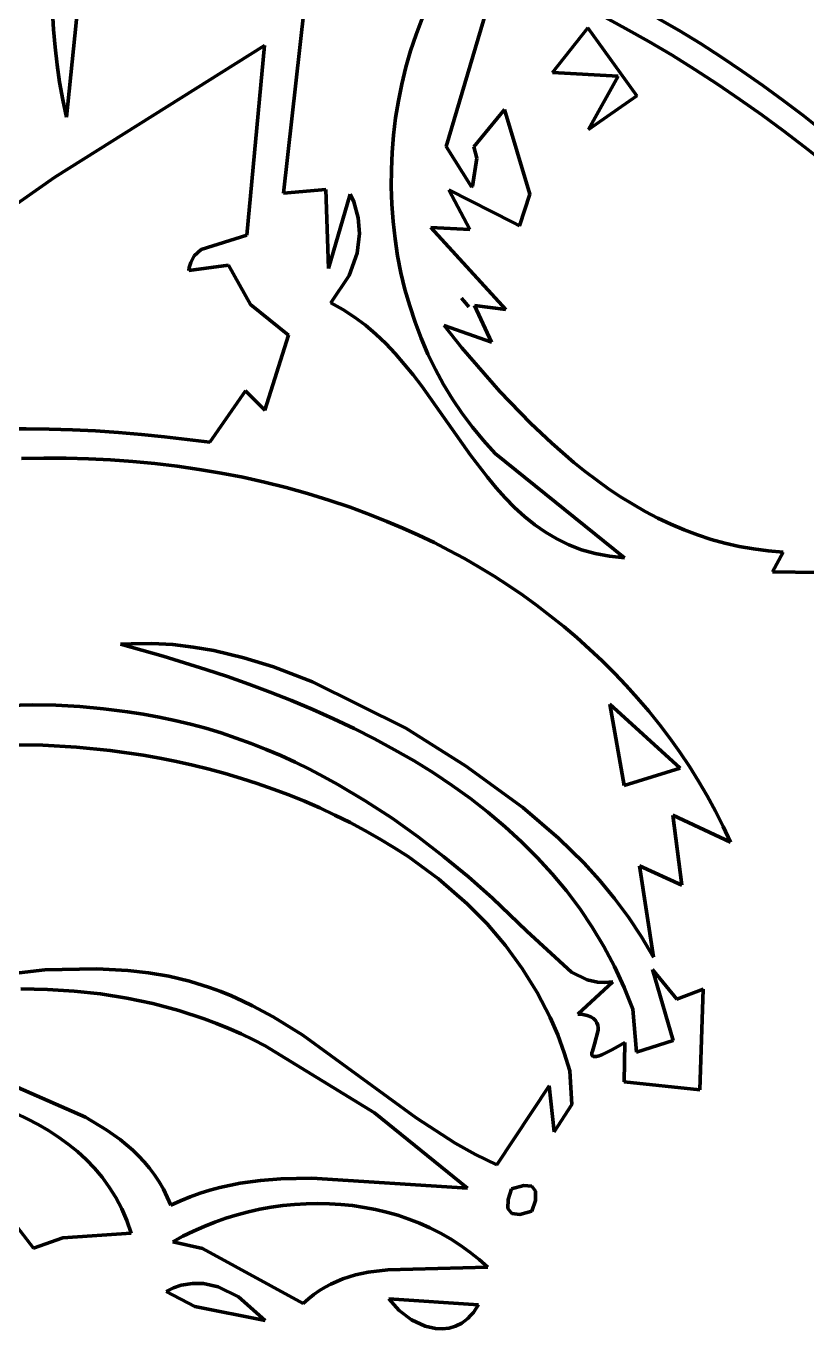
# Model space of a CAD drawing. Header units: millimetres. Extents: x 0 to 9.3, y 0 to 12.
# Drawn here: x 1.416 to 2.073, y 3.242 to 4.338 of the extents above; entities that cross this region are included whole.
import ezdxf

# ---------------------------------------------------------------- set-up
doc = ezdxf.new("R2010")
doc.units = ezdxf.units.MM
doc.layers.add('color#010101ff', color=7, linetype='CONTINUOUS', lineweight=100)
doc.layers.add('color#ffffffff', color=7, linetype='CONTINUOUS', lineweight=100)

msp = doc.modelspace()

# ---------------------------------------------------------------- linework, layer by layer
at = {"layer": 'color#010101ff'}
for p, q in [((1.4503, 4.2613), (1.4641, 4.3956)), ((1.8079, 4.3658), (1.7697, 4.2368)), ((1.4386, 4.3501), (1.4395, 4.3352)), ((1.6502, 4.3524), (1.633, 4.1975)), ((1.7445, 4.3309), (1.7496, 4.3444)), ((1.9207, 4.3361), (1.9007, 4.3468)), ((1.9477, 4.3448), (1.9659, 4.3343)), ((1.4395, 4.3352), (1.4408, 4.3203)), ((1.7399, 4.3172), (1.7445, 4.3309)), ((1.8594, 4.299), (1.8891, 4.3365)), ((1.8891, 4.3365), (1.9301, 4.2793)), ((1.9404, 4.325), (1.9207, 4.3361)), ((1.9659, 4.3343), (1.9838, 4.3233)), ((1.6169, 4.3217), (1.4406, 4.2109)), ((1.4408, 4.3203), (1.4425, 4.3055)), ((1.6022, 4.1622), (1.6169, 4.3217)), ((1.9599, 4.3134), (1.9404, 4.325)), ((1.9838, 4.3233), (2.0015, 4.3119)), ((1.736, 4.3033), (1.7399, 4.3172)), ((1.9791, 4.3014), (1.9599, 4.3134)), ((2.0015, 4.3119), (2.0189, 4.3002)), ((1.4425, 4.3055), (1.4446, 4.2907)), ((1.7325, 4.2892), (1.736, 4.3033)), ((1.9145, 4.2958), (1.8594, 4.299)), ((1.9981, 4.2891), (1.9791, 4.3014)), ((2.0189, 4.3002), (2.0361, 4.2881)), ((1.4446, 4.2907), (1.4473, 4.276)), ((1.7296, 4.275), (1.7325, 4.2892)), ((1.8897, 4.2511), (1.9145, 4.2958)), ((2.0168, 4.2763), (1.9981, 4.2891)), ((2.0361, 4.2881), (2.053, 4.2757)), ((1.4473, 4.276), (1.4503, 4.2613)), ((1.9301, 4.2793), (1.8897, 4.2511)), ((2.0353, 4.2633), (2.0168, 4.2763)), ((1.7273, 4.2607), (1.7296, 4.275)), ((1.793, 4.2363), (1.8188, 4.2677)), ((1.8188, 4.2677), (1.8402, 4.1967)), ((2.053, 4.2757), (2.0698, 4.2629)), ((1.7255, 4.2462), (1.7273, 4.2607)), ((2.0535, 4.2498), (2.0353, 4.2633)), ((2.0698, 4.2629), (2.0863, 4.2499)), ((1.7243, 4.2317), (1.7255, 4.2462)), ((2.0716, 4.2361), (2.0535, 4.2498)), ((1.7697, 4.2368), (1.791, 4.2027)), ((1.7956, 4.2268), (1.793, 4.2363)), ((2.0894, 4.2221), (2.0716, 4.2361)), ((1.7237, 4.2172), (1.7243, 4.2317)), ((1.792, 4.2034), (1.7956, 4.2268)), ((1.4406, 4.2109), (1.3982, 4.181)), ((1.7236, 4.2026), (1.7237, 4.2172)), ((1.633, 4.1975), (1.6686, 4.2005)), ((1.6686, 4.2005), (1.6708, 4.134)), ((1.7241, 4.1881), (1.7236, 4.2026)), ((1.8263, 4.1726), (1.7721, 4.2001)), ((1.7721, 4.2001), (1.7897, 4.1667)), ((1.791, 4.2027), (1.792, 4.2034)), ((1.6708, 4.134), (1.6891, 4.1966)), ((1.6891, 4.1966), (1.692, 4.19)), ((1.692, 4.19), (1.6957, 4.1767)), ((1.7252, 4.1736), (1.7241, 4.1881)), ((1.8402, 4.1967), (1.8314, 4.17)), ((1.6957, 4.1767), (1.6968, 4.1634)), ((1.7268, 4.1591), (1.7252, 4.1736)), ((1.7897, 4.1667), (1.757, 4.1685)), ((1.757, 4.1685), (1.82, 4.0996)), ((1.8314, 4.17), (1.8263, 4.1726)), ((1.5637, 4.15), (1.6022, 4.1622)), ((1.6968, 4.1634), (1.6948, 4.1469)), ((1.729, 4.1448), (1.7268, 4.1591)), ((1.5549, 4.1392), (1.5579, 4.1447)), ((1.5579, 4.1447), (1.5637, 4.15)), ((1.6948, 4.1469), (1.6881, 4.128)), ((1.7318, 4.1305), (1.729, 4.1448)), ((1.5866, 4.1368), (1.5532, 4.1323)), ((1.5532, 4.1323), (1.5536, 4.1348)), ((1.5536, 4.1348), (1.5549, 4.1392)), ((1.6053, 4.1036), (1.5866, 4.1368)), ((1.6881, 4.128), (1.6728, 4.105)), ((1.7351, 4.1164), (1.7318, 4.1305)), ((1.7391, 4.1025), (1.7351, 4.1164)), ((1.6372, 4.0779), (1.6053, 4.1036)), ((1.6728, 4.105), (1.683, 4.0994)), ((1.7436, 4.0888), (1.7391, 4.1025)), ((1.7828, 4.109), (1.7864, 4.1048)), ((1.789, 4.1018), (1.7828, 4.109)), ((1.7864, 4.1048), (1.789, 4.1018)), ((1.82, 4.0996), (1.7936, 4.103)), ((1.7936, 4.103), (1.808, 4.0719)), ((1.683, 4.0994), (1.6927, 4.0931)), ((1.6927, 4.0931), (1.7019, 4.0862)), ((1.7019, 4.0862), (1.7106, 4.0788)), ((1.7106, 4.0788), (1.719, 4.0708)), ((1.7487, 4.0753), (1.7436, 4.0888)), ((1.808, 4.0719), (1.768, 4.086)), ((1.768, 4.086), (1.7831, 4.0673)), ((1.6172, 4.0149), (1.6372, 4.0779)), ((1.719, 4.0708), (1.7269, 4.0624)), ((1.7544, 4.062), (1.7487, 4.0753)), ((1.7269, 4.0624), (1.7346, 4.0536)), ((1.7607, 4.0491), (1.7544, 4.062)), ((1.7831, 4.0673), (1.8151, 4.0305)), ((1.7346, 4.0536), (1.742, 4.0444)), ((1.7676, 4.0364), (1.7607, 4.0491)), ((1.742, 4.0444), (1.7492, 4.0351)), ((1.7492, 4.0351), (1.7904, 3.9769)), ((1.7751, 4.024), (1.7676, 4.0364)), ((1.5711, 3.9878), (1.6009, 4.0312)), ((1.6009, 4.0312), (1.6172, 4.0149)), ((1.7832, 4.012), (1.7751, 4.024)), ((1.8151, 4.0305), (1.8407, 4.0038)), ((1.7919, 4.0004), (1.7832, 4.012)), ((1.8407, 4.0038), (1.8586, 3.9869)), ((1.3969, 3.9991), (1.4164, 3.9992)), ((1.4164, 3.9992), (1.4359, 3.9989)), ((1.4359, 3.9989), (1.4554, 3.9983)), ((1.4554, 3.9983), (1.4748, 3.9973)), ((1.4748, 3.9973), (1.4942, 3.996)), ((1.4942, 3.996), (1.5136, 3.9944)), ((1.5136, 3.9944), (1.5328, 3.9925)), ((1.5328, 3.9925), (1.5711, 3.9878)), ((1.8011, 3.9892), (1.7919, 4.0004)), ((1.811, 3.9784), (1.8011, 3.9892)), ((1.8586, 3.9869), (1.8772, 3.9708)), ((1.4313, 3.9743), (1.4125, 3.974)), ((1.4501, 3.9743), (1.4313, 3.9743)), ((1.4688, 3.9738), (1.4501, 3.9743)), ((1.4875, 3.9729), (1.4688, 3.9738)), ((1.5062, 3.9716), (1.4875, 3.9729)), ((1.5248, 3.9699), (1.5062, 3.9716)), ((1.5434, 3.9677), (1.5248, 3.9699)), ((1.7904, 3.9769), (1.8045, 3.9583)), ((1.9199, 3.8906), (1.811, 3.9784)), ((1.8772, 3.9708), (1.8868, 3.9631)), ((1.5619, 3.965), (1.5434, 3.9677)), ((1.5804, 3.9619), (1.5619, 3.965)), ((1.5987, 3.9583), (1.5804, 3.9619)), ((1.617, 3.9543), (1.5987, 3.9583)), ((1.8045, 3.9583), (1.8118, 3.9495)), ((1.8868, 3.9631), (1.8965, 3.9558)), ((1.6352, 3.9497), (1.617, 3.9543)), ((1.6532, 3.9447), (1.6352, 3.9497)), ((1.8118, 3.9495), (1.8194, 3.941)), ((1.8965, 3.9558), (1.9064, 3.9487)), ((1.9064, 3.9487), (1.9166, 3.942)), ((1.6711, 3.9391), (1.6532, 3.9447)), ((1.6889, 3.9331), (1.6711, 3.9391)), ((1.8194, 3.941), (1.8273, 3.933)), ((1.9166, 3.942), (1.9269, 3.9356)), ((1.7066, 3.9264), (1.6889, 3.9331)), ((1.72, 3.9212), (1.7066, 3.9264)), ((1.8273, 3.933), (1.8356, 3.9254)), ((1.8356, 3.9254), (1.8443, 3.9184)), ((1.9269, 3.9356), (1.9373, 3.9296)), ((1.9373, 3.9296), (1.948, 3.924)), ((1.7334, 3.9156), (1.72, 3.9212)), ((1.7465, 3.9096), (1.7334, 3.9156)), ((1.8443, 3.9184), (1.8533, 3.9121)), ((1.948, 3.924), (1.9589, 3.9189)), ((1.9589, 3.9189), (1.97, 3.9141)), ((1.97, 3.9141), (1.9813, 3.9099)), ((1.7596, 3.9034), (1.7465, 3.9096)), ((1.7724, 3.8968), (1.7596, 3.9034)), ((1.8533, 3.9121), (1.8629, 3.9064)), ((1.8629, 3.9064), (1.8731, 3.9015)), ((1.9813, 3.9099), (1.9927, 3.9061)), ((1.9927, 3.9061), (2.0044, 3.9028)), ((1.7852, 3.8899), (1.7724, 3.8968)), ((1.8731, 3.9015), (1.8838, 3.8974)), ((1.8838, 3.8974), (1.8951, 3.8942)), ((1.8951, 3.8942), (1.9071, 3.8919)), ((2.0044, 3.9028), (2.0163, 3.9001)), ((2.0163, 3.9001), (2.0284, 3.898)), ((2.0284, 3.898), (2.0407, 3.8964)), ((2.0407, 3.8964), (2.0533, 3.8954)), ((2.0533, 3.8954), (2.0445, 3.8789)), ((1.7977, 3.8826), (1.7852, 3.8899)), ((1.8101, 3.8751), (1.7977, 3.8826)), ((1.9071, 3.8919), (1.9199, 3.8906)), ((1.8222, 3.8672), (1.8101, 3.8751)), ((2.0445, 3.8789), (2.0827, 3.8783)), ((1.8342, 3.859), (1.8222, 3.8672)), ((1.8459, 3.8506), (1.8342, 3.859)), ((1.8574, 3.8418), (1.8459, 3.8506)), ((1.8687, 3.8327), (1.8574, 3.8418)), ((1.8798, 3.8234), (1.8687, 3.8327)), ((1.4958, 3.8178), (1.5047, 3.8183)), ((1.5316, 3.8078), (1.4958, 3.8178)), ((1.5047, 3.8183), (1.5223, 3.8184)), ((1.5223, 3.8184), (1.5397, 3.8175)), ((1.5397, 3.8175), (1.557, 3.8155)), ((1.557, 3.8155), (1.5742, 3.8125)), ((1.8905, 3.8137), (1.8798, 3.8234)), ((1.5677, 3.7967), (1.5316, 3.8078)), ((1.5742, 3.8125), (1.5996, 3.8065)), ((1.5996, 3.8065), (1.6246, 3.7988)), ((1.9011, 3.8038), (1.8905, 3.8137)), ((1.5858, 3.7906), (1.5677, 3.7967)), ((1.6246, 3.7988), (1.6574, 3.7862)), ((1.9113, 3.7936), (1.9011, 3.8038)), ((1.9213, 3.7832), (1.9113, 3.7936)), ((1.6038, 3.7843), (1.5858, 3.7906)), ((1.6218, 3.7776), (1.6038, 3.7843)), ((1.6574, 3.7862), (1.7358, 3.7473)), ((1.9309, 3.7724), (1.9213, 3.7832)), ((1.6397, 3.7705), (1.6218, 3.7776)), ((1.9403, 3.7614), (1.9309, 3.7724)), ((1.4014, 3.7664), (1.4214, 3.7668)), ((1.4214, 3.7668), (1.4415, 3.7665)), ((1.4415, 3.7665), (1.4616, 3.7654)), ((1.4616, 3.7654), (1.4816, 3.7636)), ((1.4816, 3.7636), (1.5016, 3.761)), ((1.5016, 3.761), (1.515, 3.759)), ((1.6575, 3.763), (1.6397, 3.7705)), ((1.6751, 3.7552), (1.6575, 3.763)), ((1.9076, 3.7675), (1.9668, 3.7136)), ((1.9196, 3.6989), (1.9076, 3.7675)), ((1.9493, 3.7502), (1.9403, 3.7614)), ((1.515, 3.759), (1.5284, 3.7566)), ((1.5284, 3.7566), (1.5416, 3.7538)), ((1.5416, 3.7538), (1.5547, 3.7507)), ((1.5547, 3.7507), (1.5677, 3.7471)), ((1.6924, 3.7469), (1.6751, 3.7552)), ((1.958, 3.7387), (1.9493, 3.7502)), ((1.5677, 3.7471), (1.5805, 3.7432)), ((1.5805, 3.7432), (1.5932, 3.7389)), ((1.5932, 3.7389), (1.6058, 3.7343)), ((1.7096, 3.7383), (1.6924, 3.7469)), ((1.7358, 3.7473), (1.786, 3.7156)), ((1.9664, 3.7269), (1.958, 3.7387)), ((1.4306, 3.7328), (1.4024, 3.7332)), ((1.4589, 3.7312), (1.4306, 3.7328)), ((1.487, 3.7284), (1.4589, 3.7312)), ((1.515, 3.7244), (1.487, 3.7284)), ((1.6058, 3.7343), (1.6183, 3.7293)), ((1.6183, 3.7293), (1.6306, 3.7241)), ((1.7264, 3.7291), (1.7096, 3.7383)), ((1.7429, 3.7196), (1.7264, 3.7291)), ((1.529, 3.722), (1.515, 3.7244)), ((1.5428, 3.7192), (1.529, 3.722)), ((1.5566, 3.7161), (1.5428, 3.7192)), ((1.6306, 3.7241), (1.6428, 3.7185)), ((1.6428, 3.7185), (1.6549, 3.7126)), ((1.7591, 3.7095), (1.7429, 3.7196)), ((1.9744, 3.7149), (1.9664, 3.7269)), ((1.5704, 3.7127), (1.5566, 3.7161)), ((1.584, 3.709), (1.5704, 3.7127)), ((1.5975, 3.705), (1.584, 3.709)), ((1.6549, 3.7126), (1.6668, 3.7064)), ((1.6668, 3.7064), (1.6786, 3.6999)), ((1.7748, 3.699), (1.7591, 3.7095)), ((1.786, 3.7156), (1.8342, 3.6804)), ((1.9668, 3.7136), (1.9196, 3.6989)), ((1.9821, 3.7027), (1.9744, 3.7149)), ((1.6109, 3.7007), (1.5975, 3.705)), ((1.6243, 3.696), (1.6109, 3.7007)), ((1.6375, 3.691), (1.6243, 3.696)), ((1.6786, 3.6999), (1.7017, 3.6861)), ((1.7902, 3.6879), (1.7748, 3.699)), ((1.9894, 3.6902), (1.9821, 3.7027)), ((1.6505, 3.6857), (1.6375, 3.691)), ((1.6635, 3.6801), (1.6505, 3.6857)), ((1.7017, 3.6861), (1.7243, 3.6714)), ((1.805, 3.6764), (1.7902, 3.6879)), ((1.9963, 3.6774), (1.9894, 3.6902)), ((1.6762, 3.6741), (1.6635, 3.6801)), ((1.6889, 3.6678), (1.6762, 3.6741)), ((1.8194, 3.6643), (1.805, 3.6764)), ((1.8342, 3.6804), (1.8643, 3.6546)), ((1.9682, 3.6151), (1.9605, 3.674)), ((1.9605, 3.674), (2.009, 3.6513)), ((2.0028, 3.6645), (1.9963, 3.6774)), ((1.7013, 3.6612), (1.6889, 3.6678)), ((1.7243, 3.6714), (1.7463, 3.6557)), ((1.8332, 3.6517), (1.8194, 3.6643)), ((2.009, 3.6513), (2.0028, 3.6645)), ((1.7136, 3.6542), (1.7013, 3.6612)), ((1.7257, 3.6469), (1.7136, 3.6542)), ((1.7463, 3.6557), (1.7677, 3.6393)), ((1.8464, 3.6385), (1.8332, 3.6517)), ((1.8643, 3.6546), (1.8855, 3.6338)), ((1.7377, 3.6392), (1.7257, 3.6469)), ((1.7633, 3.6205), (1.7377, 3.6392)), ((1.7677, 3.6393), (1.7885, 3.6221)), ((1.859, 3.6247), (1.8464, 3.6385)), ((1.8855, 3.6338), (1.8988, 3.6192)), ((1.9443, 3.5544), (1.9326, 3.6313)), ((1.9326, 3.6313), (1.9682, 3.6151)), ((1.7874, 3.5995), (1.7633, 3.6205)), ((1.7885, 3.6221), (1.8087, 3.6042)), ((1.871, 3.6104), (1.859, 3.6247)), ((1.8988, 3.6192), (1.9114, 3.604)), ((1.8822, 3.5954), (1.871, 3.6104)), ((1.8042, 3.5825), (1.7874, 3.5995)), ((1.8087, 3.6042), (1.8378, 3.5764)), ((1.9114, 3.604), (1.9232, 3.5882)), ((1.8927, 3.5798), (1.8822, 3.5954)), ((1.9232, 3.5882), (1.9342, 3.5716)), ((1.8197, 3.5643), (1.8042, 3.5825)), ((1.8378, 3.5764), (1.8753, 3.5419)), ((1.9025, 3.5635), (1.8927, 3.5798)), ((1.8338, 3.5451), (1.8197, 3.5643)), ((1.9115, 3.5466), (1.9025, 3.5635)), ((1.9342, 3.5716), (1.9443, 3.5544)), ((1.3186, 3.5305), (1.4321, 3.5438)), ((1.4321, 3.5438), (1.4759, 3.5448)), ((1.4759, 3.5448), (1.5021, 3.5434)), ((1.5021, 3.5434), (1.5194, 3.5413)), ((1.5194, 3.5413), (1.5366, 3.5384)), ((1.8465, 3.5249), (1.8338, 3.5451)), ((1.8753, 3.5419), (1.8884, 3.5354)), ((1.9196, 3.5291), (1.9115, 3.5466)), ((1.9638, 3.5193), (1.9435, 3.5441)), ((1.9435, 3.5441), (1.9609, 3.4843)), ((1.5366, 3.5384), (1.5538, 3.5343)), ((1.5538, 3.5343), (1.5707, 3.5291)), ((1.9101, 3.5337), (1.8805, 3.5066)), ((1.8884, 3.5354), (1.8971, 3.5335)), ((1.8971, 3.5335), (1.9034, 3.5332)), ((1.9034, 3.5332), (1.9101, 3.5337)), ((1.4345, 3.5274), (1.412, 3.5278)), ((1.4569, 3.526), (1.4345, 3.5274)), ((1.4791, 3.5236), (1.4569, 3.526)), ((1.5012, 3.5201), (1.4791, 3.5236)), ((1.5231, 3.5154), (1.5012, 3.5201)), ((1.5707, 3.5291), (1.5801, 3.5257)), ((1.5801, 3.5257), (1.5892, 3.5219)), ((1.5892, 3.5219), (1.5982, 3.5179)), ((1.8574, 3.5037), (1.8465, 3.5249)), ((1.9268, 3.5108), (1.9196, 3.5291)), ((1.986, 3.5276), (1.9638, 3.5193)), ((1.9831, 3.4428), (1.986, 3.5276)), ((1.5448, 3.5096), (1.5231, 3.5154)), ((1.5661, 3.5026), (1.5448, 3.5096)), ((1.5982, 3.5179), (1.607, 3.5136)), ((1.607, 3.5136), (1.6242, 3.5043)), ((1.9299, 3.4745), (1.9268, 3.5108)), ((1.5766, 3.4987), (1.5661, 3.5026)), ((1.587, 3.4945), (1.5766, 3.4987)), ((1.6242, 3.5043), (1.6491, 3.4888)), ((1.8637, 3.4891), (1.8574, 3.5037)), ((1.8805, 3.5066), (1.8849, 3.5062)), ((1.8849, 3.5062), (1.8885, 3.5054)), ((1.8885, 3.5054), (1.8915, 3.5043)), ((1.8915, 3.5043), (1.8938, 3.5029)), ((1.8938, 3.5029), (1.8955, 3.5013)), ((1.8955, 3.5013), (1.8967, 3.4994)), ((1.8967, 3.4994), (1.8974, 3.4974)), ((1.8974, 3.4974), (1.8977, 3.4952)), ((1.5973, 3.4899), (1.587, 3.4945)), ((1.6076, 3.4851), (1.5973, 3.4899)), ((1.6491, 3.4888), (1.7446, 3.4194)), ((1.8692, 3.4741), (1.8637, 3.4891)), ((1.8977, 3.493), (1.8947, 3.4813)), ((1.8977, 3.4952), (1.8977, 3.493)), ((1.6176, 3.4799), (1.6076, 3.4851)), ((1.7095, 3.4235), (1.6176, 3.4799)), ((1.8928, 3.4754), (1.8925, 3.4739)), ((1.8947, 3.4813), (1.8928, 3.4754)), ((1.9048, 3.4743), (1.9091, 3.4765)), ((1.9091, 3.4765), (1.9142, 3.4794)), ((1.9142, 3.4794), (1.9202, 3.4828)), ((1.9202, 3.4828), (1.9195, 3.4497)), ((1.9609, 3.4843), (1.9299, 3.4745)), ((1.8738, 3.4588), (1.8692, 3.4741)), ((1.8925, 3.4739), (1.8924, 3.4726)), ((1.8924, 3.4726), (1.8927, 3.4717)), ((1.8927, 3.4717), (1.8934, 3.471)), ((1.8934, 3.471), (1.8945, 3.4708)), ((1.8945, 3.4708), (1.8962, 3.4709)), ((1.8962, 3.4709), (1.8984, 3.4716)), ((1.8984, 3.4716), (1.9012, 3.4727)), ((1.9012, 3.4727), (1.9048, 3.4743)), ((1.3821, 3.4567), (1.4663, 3.4198)), ((1.8756, 3.4306), (1.8738, 3.4588)), ((1.8123, 3.3797), (1.8565, 3.4462)), ((1.8565, 3.4462), (1.8608, 3.4076)), ((1.9195, 3.4497), (1.9831, 3.4428)), ((1.4174, 3.4185), (1.4081, 3.423)), ((1.7878, 3.3602), (1.7095, 3.4235)), ((1.8608, 3.4076), (1.8756, 3.4306)), ((1.4265, 3.4137), (1.4174, 3.4185)), ((1.4352, 3.4086), (1.4265, 3.4137)), ((1.4663, 3.4198), (1.4843, 3.409)), ((1.7446, 3.4194), (1.7775, 3.398)), ((1.4437, 3.4031), (1.4352, 3.4086)), ((1.4518, 3.3972), (1.4437, 3.4031)), ((1.4843, 3.409), (1.4956, 3.401)), ((1.4956, 3.401), (1.5061, 3.3921)), ((1.4596, 3.3909), (1.4518, 3.3972)), ((1.467, 3.3842), (1.4596, 3.3909)), ((1.5061, 3.3921), (1.511, 3.3873)), ((1.7775, 3.398), (1.7946, 3.3884)), ((1.7946, 3.3884), (1.8123, 3.3797)), ((1.4739, 3.377), (1.467, 3.3842)), ((1.4804, 3.3693), (1.4739, 3.377)), ((1.511, 3.3873), (1.5157, 3.3822)), ((1.5157, 3.3822), (1.5201, 3.3769)), ((1.5201, 3.3769), (1.5243, 3.3713)), ((1.4864, 3.361), (1.4804, 3.3693)), ((1.5243, 3.3713), (1.5282, 3.3655)), ((1.5964, 3.3643), (1.6135, 3.3667)), ((1.6135, 3.3667), (1.6308, 3.3681)), ((1.6308, 3.3681), (1.6569, 3.3687)), ((1.6569, 3.3687), (1.7878, 3.3602)), ((1.4919, 3.3522), (1.4864, 3.361)), ((1.5282, 3.3655), (1.5319, 3.3593)), ((1.5319, 3.3593), (1.5352, 3.3527)), ((1.5545, 3.3529), (1.5628, 3.3559)), ((1.5628, 3.3559), (1.5711, 3.3585)), ((1.5711, 3.3585), (1.5795, 3.3607)), ((1.5795, 3.3607), (1.5964, 3.3643)), ((1.8248, 3.3596), (1.822, 3.3506)), ((1.8351, 3.3625), (1.8248, 3.3596)), ((1.8418, 3.3618), (1.8351, 3.3625)), ((1.8451, 3.3577), (1.8418, 3.3618)), ((1.8449, 3.3499), (1.8451, 3.3577)), ((1.4968, 3.3428), (1.4919, 3.3522)), ((1.5352, 3.3527), (1.5382, 3.3459)), ((1.5382, 3.3459), (1.5463, 3.3496)), ((1.5463, 3.3496), (1.5545, 3.3529)), ((1.6227, 3.3442), (1.613, 3.3424)), ((1.6324, 3.3455), (1.6227, 3.3442)), ((1.6422, 3.3465), (1.6324, 3.3455)), ((1.652, 3.3471), (1.6422, 3.3465)), ((1.6618, 3.3473), (1.652, 3.3471)), ((1.6716, 3.3471), (1.6618, 3.3473)), ((1.6813, 3.3465), (1.6716, 3.3471)), ((1.691, 3.3455), (1.6813, 3.3465)), ((1.7007, 3.344), (1.691, 3.3455)), ((1.7103, 3.3422), (1.7007, 3.344)), ((1.822, 3.3506), (1.8218, 3.343)), ((1.842, 3.3408), (1.8449, 3.3499)), ((1.4029, 3.3352), (1.4226, 3.3097)), ((1.5011, 3.3328), (1.4968, 3.3428)), ((1.5845, 3.3349), (1.5752, 3.3316)), ((1.5939, 3.3377), (1.5845, 3.3349)), ((1.6034, 3.3403), (1.5939, 3.3377)), ((1.613, 3.3424), (1.6034, 3.3403)), ((1.7197, 3.3399), (1.7103, 3.3422)), ((1.7291, 3.3373), (1.7197, 3.3399)), ((1.7383, 3.3342), (1.7291, 3.3373)), ((1.7473, 3.3306), (1.7383, 3.3342)), ((1.8218, 3.343), (1.8251, 3.3388)), ((1.8251, 3.3388), (1.8318, 3.3381)), ((1.8318, 3.3381), (1.842, 3.3408)), ((1.4474, 3.3183), (1.5048, 3.3222)), ((1.5048, 3.3222), (1.5011, 3.3328)), ((1.5571, 3.324), (1.5483, 3.3197)), ((1.5661, 3.328), (1.5571, 3.324)), ((1.5752, 3.3316), (1.5661, 3.328)), ((1.7562, 3.3267), (1.7473, 3.3306)), ((1.7649, 3.3223), (1.7562, 3.3267)), ((1.7734, 3.3174), (1.7649, 3.3223)), ((1.4226, 3.3097), (1.4474, 3.3183)), ((1.5483, 3.3197), (1.5398, 3.315)), ((1.5398, 3.315), (1.5647, 3.3093)), ((1.7817, 3.3121), (1.7734, 3.3174)), ((1.7897, 3.3064), (1.7817, 3.3121)), ((1.5647, 3.3093), (1.6496, 3.263)), ((1.7975, 3.3002), (1.7897, 3.3064)), ((1.805, 3.2936), (1.7975, 3.3002)), ((1.6934, 3.2871), (1.7041, 3.2894)), ((1.7041, 3.2894), (1.7206, 3.2915)), ((1.7206, 3.2915), (1.805, 3.2936)), ((1.5468, 3.2784), (1.5405, 3.2763)), ((1.5563, 3.28), (1.5468, 3.2784)), ((1.5657, 3.2798), (1.5563, 3.28)), ((1.5779, 3.2771), (1.5657, 3.2798)), ((1.668, 3.2769), (1.6729, 3.2795)), ((1.6729, 3.2795), (1.683, 3.2839)), ((1.683, 3.2839), (1.6934, 3.2871)), ((1.5405, 3.2763), (1.5342, 3.2732)), ((1.5342, 3.2732), (1.5584, 3.2605)), ((1.5952, 3.2686), (1.5779, 3.2771)), ((1.6174, 3.2489), (1.5952, 3.2686)), ((1.6541, 3.267), (1.6586, 3.2707)), ((1.6586, 3.2707), (1.6633, 3.274)), ((1.6633, 3.274), (1.668, 3.2769)), ((1.7216, 3.2671), (1.7304, 3.2573)), ((1.7969, 3.2619), (1.7216, 3.2671)), ((1.5584, 3.2605), (1.6174, 3.2489)), ((1.6496, 3.263), (1.6541, 3.267)), ((1.7304, 3.2573), (1.7407, 3.2494)), ((1.7927, 3.2555), (1.7948, 3.2585)), ((1.7948, 3.2585), (1.7969, 3.2619)), ((1.7407, 3.2494), (1.752, 3.2441)), ((1.7778, 3.2439), (1.7831, 3.2466)), ((1.7831, 3.2466), (1.7881, 3.2505)), ((1.7881, 3.2505), (1.7904, 3.2529)), ((1.7904, 3.2529), (1.7927, 3.2555)), ((1.752, 3.2441), (1.7607, 3.242)), ((1.7607, 3.242), (1.7665, 3.2417)), ((1.7665, 3.2417), (1.7722, 3.2423)), ((1.7722, 3.2423), (1.7778, 3.2439))]:
    msp.add_line(p, q, dxfattribs=at)
at = {"layer": 'color#ffffffff'}
for p, q in [((1.4641, 4.3956), (1.4503, 4.2613)), ((1.7697, 4.2368), (1.8079, 4.3658)), ((1.4395, 4.3352), (1.4386, 4.3501)), ((1.633, 4.1975), (1.6502, 4.3524)), ((1.7496, 4.3444), (1.7445, 4.3309)), ((1.9007, 4.3468), (1.9207, 4.3361)), ((1.9659, 4.3343), (1.9477, 4.3448)), ((1.4408, 4.3203), (1.4395, 4.3352)), ((1.7445, 4.3309), (1.7399, 4.3172)), ((1.8891, 4.3365), (1.8594, 4.299)), ((1.9301, 4.2793), (1.8891, 4.3365)), ((1.9207, 4.3361), (1.9404, 4.325)), ((1.9838, 4.3233), (1.9659, 4.3343)), ((1.4406, 4.2109), (1.6169, 4.3217)), ((1.4425, 4.3055), (1.4408, 4.3203)), ((1.6169, 4.3217), (1.6022, 4.1622)), ((1.9404, 4.325), (1.9599, 4.3134)), ((2.0015, 4.3119), (1.9838, 4.3233)), ((1.7399, 4.3172), (1.736, 4.3033)), ((1.9599, 4.3134), (1.9791, 4.3014)), ((2.0189, 4.3002), (2.0015, 4.3119)), ((1.4446, 4.2907), (1.4425, 4.3055)), ((1.736, 4.3033), (1.7325, 4.2892)), ((1.8594, 4.299), (1.9145, 4.2958)), ((1.9791, 4.3014), (1.9981, 4.2891)), ((2.0361, 4.2881), (2.0189, 4.3002)), ((1.4473, 4.276), (1.4446, 4.2907)), ((1.7325, 4.2892), (1.7296, 4.275)), ((1.9145, 4.2958), (1.8897, 4.2511)), ((1.9981, 4.2891), (2.0168, 4.2763)), ((2.053, 4.2757), (2.0361, 4.2881)), ((1.4503, 4.2613), (1.4473, 4.276)), ((1.8897, 4.2511), (1.9301, 4.2793)), ((2.0168, 4.2763), (2.0353, 4.2633)), ((1.7296, 4.275), (1.7273, 4.2607)), ((1.8188, 4.2677), (1.793, 4.2363)), ((1.8402, 4.1967), (1.8188, 4.2677)), ((2.0698, 4.2629), (2.053, 4.2757)), ((1.7273, 4.2607), (1.7255, 4.2462)), ((2.0353, 4.2633), (2.0535, 4.2498)), ((2.0863, 4.2499), (2.0698, 4.2629)), ((1.7255, 4.2462), (1.7243, 4.2317)), ((2.0535, 4.2498), (2.0716, 4.2361)), ((1.791, 4.2027), (1.7697, 4.2368)), ((1.793, 4.2363), (1.7956, 4.2268)), ((2.0716, 4.2361), (2.0894, 4.2221)), ((1.7243, 4.2317), (1.7237, 4.2172)), ((1.7956, 4.2268), (1.792, 4.2034)), ((1.3982, 4.181), (1.4406, 4.2109)), ((1.7237, 4.2172), (1.7236, 4.2026)), ((1.6686, 4.2005), (1.633, 4.1975)), ((1.6708, 4.134), (1.6686, 4.2005)), ((1.7236, 4.2026), (1.7241, 4.1881)), ((1.7897, 4.1667), (1.7721, 4.2001)), ((1.7721, 4.2001), (1.8263, 4.1726)), ((1.792, 4.2034), (1.791, 4.2027)), ((1.6891, 4.1966), (1.6708, 4.134)), ((1.692, 4.19), (1.6891, 4.1966)), ((1.6957, 4.1767), (1.692, 4.19)), ((1.7241, 4.1881), (1.7252, 4.1736)), ((1.8314, 4.17), (1.8402, 4.1967)), ((1.6968, 4.1634), (1.6957, 4.1767)), ((1.7252, 4.1736), (1.7268, 4.1591)), ((1.82, 4.0996), (1.757, 4.1685)), ((1.757, 4.1685), (1.7897, 4.1667)), ((1.8263, 4.1726), (1.8314, 4.17)), ((1.6022, 4.1622), (1.5637, 4.15)), ((1.6948, 4.1469), (1.6968, 4.1634)), ((1.7268, 4.1591), (1.729, 4.1448)), ((1.5579, 4.1447), (1.5549, 4.1392)), ((1.5637, 4.15), (1.5579, 4.1447)), ((1.6881, 4.128), (1.6948, 4.1469)), ((1.729, 4.1448), (1.7318, 4.1305)), ((1.5532, 4.1323), (1.5866, 4.1368)), ((1.5536, 4.1348), (1.5532, 4.1323)), ((1.5549, 4.1392), (1.5536, 4.1348)), ((1.5866, 4.1368), (1.6053, 4.1036)), ((1.6728, 4.105), (1.6881, 4.128)), ((1.7318, 4.1305), (1.7351, 4.1164)), ((1.7351, 4.1164), (1.7391, 4.1025)), ((1.6053, 4.1036), (1.6372, 4.0779)), ((1.683, 4.0994), (1.6728, 4.105)), ((1.7391, 4.1025), (1.7436, 4.0888)), ((1.7828, 4.109), (1.789, 4.1018)), ((1.7864, 4.1048), (1.7828, 4.109)), ((1.789, 4.1018), (1.7864, 4.1048)), ((1.808, 4.0719), (1.7936, 4.103)), ((1.7936, 4.103), (1.82, 4.0996)), ((1.6927, 4.0931), (1.683, 4.0994)), ((1.7019, 4.0862), (1.6927, 4.0931)), ((1.7106, 4.0788), (1.7019, 4.0862)), ((1.719, 4.0708), (1.7106, 4.0788)), ((1.7436, 4.0888), (1.7487, 4.0753)), ((1.7831, 4.0673), (1.768, 4.086)), ((1.768, 4.086), (1.808, 4.0719)), ((1.6372, 4.0779), (1.6172, 4.0149)), ((1.7269, 4.0624), (1.719, 4.0708)), ((1.7487, 4.0753), (1.7544, 4.062)), ((1.7346, 4.0536), (1.7269, 4.0624)), ((1.7544, 4.062), (1.7607, 4.0491)), ((1.8151, 4.0305), (1.7831, 4.0673)), ((1.742, 4.0444), (1.7346, 4.0536)), ((1.7607, 4.0491), (1.7676, 4.0364)), ((1.7492, 4.0351), (1.742, 4.0444)), ((1.7904, 3.9769), (1.7492, 4.0351)), ((1.7676, 4.0364), (1.7751, 4.024)), ((1.6009, 4.0312), (1.5711, 3.9878)), ((1.6172, 4.0149), (1.6009, 4.0312)), ((1.7751, 4.024), (1.7832, 4.012)), ((1.8407, 4.0038), (1.8151, 4.0305)), ((1.7832, 4.012), (1.7919, 4.0004)), ((1.8586, 3.9869), (1.8407, 4.0038)), ((1.4164, 3.9992), (1.3969, 3.9991)), ((1.4359, 3.9989), (1.4164, 3.9992)), ((1.4554, 3.9983), (1.4359, 3.9989)), ((1.4748, 3.9973), (1.4554, 3.9983)), ((1.4942, 3.996), (1.4748, 3.9973)), ((1.5136, 3.9944), (1.4942, 3.996)), ((1.5328, 3.9925), (1.5136, 3.9944)), ((1.5711, 3.9878), (1.5328, 3.9925)), ((1.7919, 4.0004), (1.8011, 3.9892)), ((1.8011, 3.9892), (1.811, 3.9784)), ((1.8772, 3.9708), (1.8586, 3.9869)), ((1.4125, 3.974), (1.4313, 3.9743)), ((1.4313, 3.9743), (1.4501, 3.9743)), ((1.4501, 3.9743), (1.4688, 3.9738)), ((1.4688, 3.9738), (1.4875, 3.9729)), ((1.4875, 3.9729), (1.5062, 3.9716)), ((1.5062, 3.9716), (1.5248, 3.9699)), ((1.5248, 3.9699), (1.5434, 3.9677)), ((1.8045, 3.9583), (1.7904, 3.9769)), ((1.811, 3.9784), (1.9199, 3.8906)), ((1.8868, 3.9631), (1.8772, 3.9708)), ((1.5434, 3.9677), (1.5619, 3.965)), ((1.5619, 3.965), (1.5804, 3.9619)), ((1.5804, 3.9619), (1.5987, 3.9583)), ((1.5987, 3.9583), (1.617, 3.9543)), ((1.8118, 3.9495), (1.8045, 3.9583)), ((1.8965, 3.9558), (1.8868, 3.9631)), ((1.617, 3.9543), (1.6352, 3.9497)), ((1.6352, 3.9497), (1.6532, 3.9447)), ((1.8194, 3.941), (1.8118, 3.9495)), ((1.9064, 3.9487), (1.8965, 3.9558)), ((1.9166, 3.942), (1.9064, 3.9487)), ((1.6532, 3.9447), (1.6711, 3.9391)), ((1.6711, 3.9391), (1.6889, 3.9331)), ((1.8273, 3.933), (1.8194, 3.941)), ((1.9269, 3.9356), (1.9166, 3.942)), ((1.6889, 3.9331), (1.7066, 3.9264)), ((1.7066, 3.9264), (1.72, 3.9212)), ((1.8356, 3.9254), (1.8273, 3.933)), ((1.8443, 3.9184), (1.8356, 3.9254)), ((1.9373, 3.9296), (1.9269, 3.9356)), ((1.948, 3.924), (1.9373, 3.9296)), ((1.72, 3.9212), (1.7334, 3.9156)), ((1.7334, 3.9156), (1.7465, 3.9096)), ((1.8533, 3.9121), (1.8443, 3.9184)), ((1.9589, 3.9189), (1.948, 3.924)), ((1.97, 3.9141), (1.9589, 3.9189)), ((1.9813, 3.9099), (1.97, 3.9141)), ((1.7465, 3.9096), (1.7596, 3.9034)), ((1.7596, 3.9034), (1.7724, 3.8968)), ((1.8629, 3.9064), (1.8533, 3.9121)), ((1.8731, 3.9015), (1.8629, 3.9064)), ((1.9927, 3.9061), (1.9813, 3.9099)), ((2.0044, 3.9028), (1.9927, 3.9061)), ((1.7724, 3.8968), (1.7852, 3.8899)), ((1.8838, 3.8974), (1.8731, 3.9015)), ((1.8951, 3.8942), (1.8838, 3.8974)), ((1.9071, 3.8919), (1.8951, 3.8942)), ((2.0163, 3.9001), (2.0044, 3.9028)), ((2.0284, 3.898), (2.0163, 3.9001)), ((2.0407, 3.8964), (2.0284, 3.898)), ((2.0533, 3.8954), (2.0407, 3.8964)), ((2.0445, 3.8789), (2.0533, 3.8954)), ((1.7852, 3.8899), (1.7977, 3.8826)), ((1.7977, 3.8826), (1.8101, 3.8751)), ((1.9199, 3.8906), (1.9071, 3.8919)), ((1.8101, 3.8751), (1.8222, 3.8672)), ((2.0827, 3.8783), (2.0445, 3.8789)), ((1.8222, 3.8672), (1.8342, 3.859)), ((1.8342, 3.859), (1.8459, 3.8506)), ((1.8459, 3.8506), (1.8574, 3.8418)), ((1.8574, 3.8418), (1.8687, 3.8327)), ((1.8687, 3.8327), (1.8798, 3.8234)), ((1.5047, 3.8183), (1.4958, 3.8178)), ((1.4958, 3.8178), (1.5316, 3.8078)), ((1.5223, 3.8184), (1.5047, 3.8183)), ((1.5397, 3.8175), (1.5223, 3.8184)), ((1.557, 3.8155), (1.5397, 3.8175)), ((1.5742, 3.8125), (1.557, 3.8155)), ((1.8798, 3.8234), (1.8905, 3.8137)), ((1.5316, 3.8078), (1.5677, 3.7967)), ((1.5996, 3.8065), (1.5742, 3.8125)), ((1.6246, 3.7988), (1.5996, 3.8065)), ((1.8905, 3.8137), (1.9011, 3.8038)), ((1.5677, 3.7967), (1.5858, 3.7906)), ((1.6574, 3.7862), (1.6246, 3.7988)), ((1.9011, 3.8038), (1.9113, 3.7936)), ((1.9113, 3.7936), (1.9213, 3.7832)), ((1.5858, 3.7906), (1.6038, 3.7843)), ((1.6038, 3.7843), (1.6218, 3.7776)), ((1.7358, 3.7473), (1.6574, 3.7862)), ((1.9213, 3.7832), (1.9309, 3.7724)), ((1.6218, 3.7776), (1.6397, 3.7705)), ((1.9309, 3.7724), (1.9403, 3.7614)), ((1.4214, 3.7668), (1.4014, 3.7664)), ((1.4415, 3.7665), (1.4214, 3.7668)), ((1.4616, 3.7654), (1.4415, 3.7665)), ((1.4816, 3.7636), (1.4616, 3.7654)), ((1.5016, 3.761), (1.4816, 3.7636)), ((1.515, 3.759), (1.5016, 3.761)), ((1.6397, 3.7705), (1.6575, 3.763)), ((1.6575, 3.763), (1.6751, 3.7552)), ((1.9076, 3.7675), (1.9196, 3.6989)), ((1.9668, 3.7136), (1.9076, 3.7675)), ((1.9403, 3.7614), (1.9493, 3.7502)), ((1.5284, 3.7566), (1.515, 3.759)), ((1.5416, 3.7538), (1.5284, 3.7566)), ((1.5547, 3.7507), (1.5416, 3.7538)), ((1.5677, 3.7471), (1.5547, 3.7507)), ((1.6751, 3.7552), (1.6924, 3.7469)), ((1.9493, 3.7502), (1.958, 3.7387)), ((1.5805, 3.7432), (1.5677, 3.7471)), ((1.5932, 3.7389), (1.5805, 3.7432)), ((1.6058, 3.7343), (1.5932, 3.7389)), ((1.6924, 3.7469), (1.7096, 3.7383)), ((1.786, 3.7156), (1.7358, 3.7473)), ((1.958, 3.7387), (1.9664, 3.7269)), ((1.4024, 3.7332), (1.4306, 3.7328)), ((1.4306, 3.7328), (1.4589, 3.7312)), ((1.4589, 3.7312), (1.487, 3.7284)), ((1.487, 3.7284), (1.515, 3.7244)), ((1.6183, 3.7293), (1.6058, 3.7343)), ((1.6306, 3.7241), (1.6183, 3.7293)), ((1.7096, 3.7383), (1.7264, 3.7291)), ((1.7264, 3.7291), (1.7429, 3.7196)), ((1.515, 3.7244), (1.529, 3.722)), ((1.529, 3.722), (1.5428, 3.7192)), ((1.5428, 3.7192), (1.5566, 3.7161)), ((1.6428, 3.7185), (1.6306, 3.7241)), ((1.6549, 3.7126), (1.6428, 3.7185)), ((1.7429, 3.7196), (1.7591, 3.7095)), ((1.9664, 3.7269), (1.9744, 3.7149)), ((1.5566, 3.7161), (1.5704, 3.7127)), ((1.5704, 3.7127), (1.584, 3.709)), ((1.584, 3.709), (1.5975, 3.705)), ((1.6668, 3.7064), (1.6549, 3.7126)), ((1.6786, 3.6999), (1.6668, 3.7064)), ((1.7591, 3.7095), (1.7748, 3.699)), ((1.8342, 3.6804), (1.786, 3.7156)), ((1.9196, 3.6989), (1.9668, 3.7136)), ((1.9744, 3.7149), (1.9821, 3.7027)), ((1.5975, 3.705), (1.6109, 3.7007)), ((1.6109, 3.7007), (1.6243, 3.696)), ((1.6243, 3.696), (1.6375, 3.691)), ((1.7017, 3.6861), (1.6786, 3.6999)), ((1.7748, 3.699), (1.7902, 3.6879)), ((1.9821, 3.7027), (1.9894, 3.6902)), ((1.6375, 3.691), (1.6505, 3.6857)), ((1.6505, 3.6857), (1.6635, 3.6801)), ((1.7243, 3.6714), (1.7017, 3.6861)), ((1.7902, 3.6879), (1.805, 3.6764)), ((1.9894, 3.6902), (1.9963, 3.6774)), ((1.6635, 3.6801), (1.6762, 3.6741)), ((1.6762, 3.6741), (1.6889, 3.6678)), ((1.805, 3.6764), (1.8194, 3.6643)), ((1.8643, 3.6546), (1.8342, 3.6804)), ((2.009, 3.6513), (1.9605, 3.674)), ((1.9605, 3.674), (1.9682, 3.6151)), ((1.9963, 3.6774), (2.0028, 3.6645)), ((1.6889, 3.6678), (1.7013, 3.6612)), ((1.7463, 3.6557), (1.7243, 3.6714)), ((1.8194, 3.6643), (1.8332, 3.6517)), ((2.0028, 3.6645), (2.009, 3.6513)), ((1.7013, 3.6612), (1.7136, 3.6542)), ((1.7136, 3.6542), (1.7257, 3.6469)), ((1.7677, 3.6393), (1.7463, 3.6557)), ((1.8332, 3.6517), (1.8464, 3.6385)), ((1.8855, 3.6338), (1.8643, 3.6546)), ((1.7257, 3.6469), (1.7377, 3.6392)), ((1.7377, 3.6392), (1.7633, 3.6205)), ((1.7885, 3.6221), (1.7677, 3.6393)), ((1.8464, 3.6385), (1.859, 3.6247)), ((1.8988, 3.6192), (1.8855, 3.6338)), ((1.9682, 3.6151), (1.9326, 3.6313)), ((1.9326, 3.6313), (1.9443, 3.5544)), ((1.7633, 3.6205), (1.7874, 3.5995)), ((1.8087, 3.6042), (1.7885, 3.6221)), ((1.859, 3.6247), (1.871, 3.6104)), ((1.9114, 3.604), (1.8988, 3.6192)), ((1.871, 3.6104), (1.8822, 3.5954)), ((1.7874, 3.5995), (1.8042, 3.5825)), ((1.8378, 3.5764), (1.8087, 3.6042)), ((1.9232, 3.5882), (1.9114, 3.604)), ((1.8822, 3.5954), (1.8927, 3.5798)), ((1.9342, 3.5716), (1.9232, 3.5882)), ((1.8042, 3.5825), (1.8197, 3.5643)), ((1.8753, 3.5419), (1.8378, 3.5764)), ((1.8927, 3.5798), (1.9025, 3.5635)), ((1.8197, 3.5643), (1.8338, 3.5451)), ((1.9025, 3.5635), (1.9115, 3.5466)), ((1.9443, 3.5544), (1.9342, 3.5716)), ((1.4321, 3.5438), (1.3186, 3.5305)), ((1.4759, 3.5448), (1.4321, 3.5438)), ((1.5021, 3.5434), (1.4759, 3.5448)), ((1.5194, 3.5413), (1.5021, 3.5434)), ((1.5366, 3.5384), (1.5194, 3.5413)), ((1.8338, 3.5451), (1.8465, 3.5249)), ((1.8884, 3.5354), (1.8753, 3.5419)), ((1.9115, 3.5466), (1.9196, 3.5291)), ((1.9609, 3.4843), (1.9435, 3.5441)), ((1.9435, 3.5441), (1.9638, 3.5193)), ((1.5538, 3.5343), (1.5366, 3.5384)), ((1.5707, 3.5291), (1.5538, 3.5343)), ((1.8805, 3.5066), (1.9101, 3.5337)), ((1.8971, 3.5335), (1.8884, 3.5354)), ((1.9034, 3.5332), (1.8971, 3.5335)), ((1.9101, 3.5337), (1.9034, 3.5332)), ((1.412, 3.5278), (1.4345, 3.5274)), ((1.4345, 3.5274), (1.4569, 3.526)), ((1.4569, 3.526), (1.4791, 3.5236)), ((1.4791, 3.5236), (1.5012, 3.5201)), ((1.5012, 3.5201), (1.5231, 3.5154)), ((1.5801, 3.5257), (1.5707, 3.5291)), ((1.5892, 3.5219), (1.5801, 3.5257)), ((1.5982, 3.5179), (1.5892, 3.5219)), ((1.8465, 3.5249), (1.8574, 3.5037)), ((1.9196, 3.5291), (1.9268, 3.5108)), ((1.9638, 3.5193), (1.986, 3.5276)), ((1.986, 3.5276), (1.9831, 3.4428)), ((1.5231, 3.5154), (1.5448, 3.5096)), ((1.5448, 3.5096), (1.5661, 3.5026)), ((1.607, 3.5136), (1.5982, 3.5179)), ((1.6242, 3.5043), (1.607, 3.5136)), ((1.9268, 3.5108), (1.9299, 3.4745)), ((1.5661, 3.5026), (1.5766, 3.4987)), ((1.5766, 3.4987), (1.587, 3.4945)), ((1.6491, 3.4888), (1.6242, 3.5043)), ((1.8574, 3.5037), (1.8637, 3.4891)), ((1.8849, 3.5062), (1.8805, 3.5066)), ((1.8885, 3.5054), (1.8849, 3.5062)), ((1.8915, 3.5043), (1.8885, 3.5054)), ((1.8938, 3.5029), (1.8915, 3.5043)), ((1.8955, 3.5013), (1.8938, 3.5029)), ((1.8967, 3.4994), (1.8955, 3.5013)), ((1.8974, 3.4974), (1.8967, 3.4994)), ((1.8977, 3.4952), (1.8974, 3.4974)), ((1.587, 3.4945), (1.5973, 3.4899)), ((1.5973, 3.4899), (1.6076, 3.4851)), ((1.7446, 3.4194), (1.6491, 3.4888)), ((1.8637, 3.4891), (1.8692, 3.4741)), ((1.8947, 3.4813), (1.8977, 3.493)), ((1.8977, 3.493), (1.8977, 3.4952)), ((1.6076, 3.4851), (1.6176, 3.4799)), ((1.6176, 3.4799), (1.7095, 3.4235)), ((1.8925, 3.4739), (1.8928, 3.4754)), ((1.8928, 3.4754), (1.8947, 3.4813)), ((1.9091, 3.4765), (1.9048, 3.4743)), ((1.9142, 3.4794), (1.9091, 3.4765)), ((1.9202, 3.4828), (1.9142, 3.4794)), ((1.9195, 3.4497), (1.9202, 3.4828)), ((1.9299, 3.4745), (1.9609, 3.4843)), ((1.8692, 3.4741), (1.8738, 3.4588)), ((1.8924, 3.4726), (1.8925, 3.4739)), ((1.8927, 3.4717), (1.8924, 3.4726)), ((1.8934, 3.471), (1.8927, 3.4717)), ((1.8945, 3.4708), (1.8934, 3.471)), ((1.8962, 3.4709), (1.8945, 3.4708)), ((1.8984, 3.4716), (1.8962, 3.4709)), ((1.9012, 3.4727), (1.8984, 3.4716)), ((1.9048, 3.4743), (1.9012, 3.4727)), ((1.4663, 3.4198), (1.3821, 3.4567)), ((1.8738, 3.4588), (1.8756, 3.4306)), ((1.8565, 3.4462), (1.8123, 3.3797)), ((1.8608, 3.4076), (1.8565, 3.4462)), ((1.9831, 3.4428), (1.9195, 3.4497)), ((1.4081, 3.423), (1.4174, 3.4185)), ((1.7095, 3.4235), (1.7878, 3.3602)), ((1.8756, 3.4306), (1.8608, 3.4076)), ((1.4174, 3.4185), (1.4265, 3.4137)), ((1.4265, 3.4137), (1.4352, 3.4086)), ((1.4843, 3.409), (1.4663, 3.4198)), ((1.7775, 3.398), (1.7446, 3.4194)), ((1.4352, 3.4086), (1.4437, 3.4031)), ((1.4437, 3.4031), (1.4518, 3.3972)), ((1.4956, 3.401), (1.4843, 3.409)), ((1.5061, 3.3921), (1.4956, 3.401)), ((1.4518, 3.3972), (1.4596, 3.3909)), ((1.4596, 3.3909), (1.467, 3.3842)), ((1.511, 3.3873), (1.5061, 3.3921)), ((1.7946, 3.3884), (1.7775, 3.398)), ((1.8123, 3.3797), (1.7946, 3.3884)), ((1.467, 3.3842), (1.4739, 3.377)), ((1.4739, 3.377), (1.4804, 3.3693)), ((1.5157, 3.3822), (1.511, 3.3873)), ((1.5201, 3.3769), (1.5157, 3.3822)), ((1.5243, 3.3713), (1.5201, 3.3769)), ((1.4804, 3.3693), (1.4864, 3.361)), ((1.5282, 3.3655), (1.5243, 3.3713)), ((1.6135, 3.3667), (1.5964, 3.3643)), ((1.6308, 3.3681), (1.6135, 3.3667)), ((1.6569, 3.3687), (1.6308, 3.3681)), ((1.7878, 3.3602), (1.6569, 3.3687)), ((1.4864, 3.361), (1.4919, 3.3522)), ((1.5319, 3.3593), (1.5282, 3.3655)), ((1.5352, 3.3527), (1.5319, 3.3593)), ((1.5628, 3.3559), (1.5545, 3.3529)), ((1.5711, 3.3585), (1.5628, 3.3559)), ((1.5795, 3.3607), (1.5711, 3.3585)), ((1.5964, 3.3643), (1.5795, 3.3607)), ((1.822, 3.3506), (1.8248, 3.3596)), ((1.8248, 3.3596), (1.8351, 3.3625)), ((1.8351, 3.3625), (1.8418, 3.3618)), ((1.8418, 3.3618), (1.8451, 3.3577)), ((1.8451, 3.3577), (1.8449, 3.3499)), ((1.4919, 3.3522), (1.4968, 3.3428)), ((1.5382, 3.3459), (1.5352, 3.3527)), ((1.5463, 3.3496), (1.5382, 3.3459)), ((1.5545, 3.3529), (1.5463, 3.3496)), ((1.613, 3.3424), (1.6227, 3.3442)), ((1.6227, 3.3442), (1.6324, 3.3455)), ((1.6324, 3.3455), (1.6422, 3.3465)), ((1.6422, 3.3465), (1.652, 3.3471)), ((1.652, 3.3471), (1.6618, 3.3473)), ((1.6618, 3.3473), (1.6716, 3.3471)), ((1.6716, 3.3471), (1.6813, 3.3465)), ((1.6813, 3.3465), (1.691, 3.3455)), ((1.691, 3.3455), (1.7007, 3.344)), ((1.7007, 3.344), (1.7103, 3.3422)), ((1.8218, 3.343), (1.822, 3.3506)), ((1.8449, 3.3499), (1.842, 3.3408)), ((1.4226, 3.3097), (1.4029, 3.3352)), ((1.4968, 3.3428), (1.5011, 3.3328)), ((1.5752, 3.3316), (1.5845, 3.3349)), ((1.5845, 3.3349), (1.5939, 3.3377)), ((1.5939, 3.3377), (1.6034, 3.3403)), ((1.6034, 3.3403), (1.613, 3.3424)), ((1.7103, 3.3422), (1.7197, 3.3399)), ((1.7197, 3.3399), (1.7291, 3.3373)), ((1.7291, 3.3373), (1.7383, 3.3342)), ((1.7383, 3.3342), (1.7473, 3.3306)), ((1.8251, 3.3388), (1.8218, 3.343)), ((1.8318, 3.3381), (1.8251, 3.3388)), ((1.842, 3.3408), (1.8318, 3.3381)), ((1.5048, 3.3222), (1.4474, 3.3183)), ((1.5011, 3.3328), (1.5048, 3.3222)), ((1.5483, 3.3197), (1.5571, 3.324)), ((1.5571, 3.324), (1.5661, 3.328)), ((1.5661, 3.328), (1.5752, 3.3316)), ((1.7473, 3.3306), (1.7562, 3.3267)), ((1.7562, 3.3267), (1.7649, 3.3223)), ((1.7649, 3.3223), (1.7734, 3.3174)), ((1.4474, 3.3183), (1.4226, 3.3097)), ((1.5398, 3.315), (1.5483, 3.3197)), ((1.5647, 3.3093), (1.5398, 3.315)), ((1.7734, 3.3174), (1.7817, 3.3121)), ((1.7817, 3.3121), (1.7897, 3.3064)), ((1.6496, 3.263), (1.5647, 3.3093)), ((1.7897, 3.3064), (1.7975, 3.3002)), ((1.7975, 3.3002), (1.805, 3.2936)), ((1.7041, 3.2894), (1.6934, 3.2871)), ((1.7206, 3.2915), (1.7041, 3.2894)), ((1.805, 3.2936), (1.7206, 3.2915)), ((1.5405, 3.2763), (1.5468, 3.2784)), ((1.5468, 3.2784), (1.5563, 3.28)), ((1.5563, 3.28), (1.5657, 3.2798)), ((1.5657, 3.2798), (1.5779, 3.2771)), ((1.6729, 3.2795), (1.668, 3.2769)), ((1.683, 3.2839), (1.6729, 3.2795)), ((1.6934, 3.2871), (1.683, 3.2839)), ((1.5342, 3.2732), (1.5405, 3.2763)), ((1.5584, 3.2605), (1.5342, 3.2732)), ((1.5779, 3.2771), (1.5952, 3.2686)), ((1.5952, 3.2686), (1.6174, 3.2489)), ((1.6586, 3.2707), (1.6541, 3.267)), ((1.6633, 3.274), (1.6586, 3.2707)), ((1.668, 3.2769), (1.6633, 3.274)), ((1.7216, 3.2671), (1.7969, 3.2619)), ((1.7304, 3.2573), (1.7216, 3.2671)), ((1.6174, 3.2489), (1.5584, 3.2605)), ((1.6541, 3.267), (1.6496, 3.263)), ((1.7407, 3.2494), (1.7304, 3.2573)), ((1.7948, 3.2585), (1.7927, 3.2555)), ((1.7969, 3.2619), (1.7948, 3.2585)), ((1.752, 3.2441), (1.7407, 3.2494)), ((1.7831, 3.2466), (1.7778, 3.2439)), ((1.7881, 3.2505), (1.7831, 3.2466)), ((1.7904, 3.2529), (1.7881, 3.2505)), ((1.7927, 3.2555), (1.7904, 3.2529)), ((1.7607, 3.242), (1.752, 3.2441)), ((1.7665, 3.2417), (1.7607, 3.242)), ((1.7722, 3.2423), (1.7665, 3.2417)), ((1.7778, 3.2439), (1.7722, 3.2423))]:
    msp.add_line(p, q, dxfattribs=at)

doc.saveas('drawing.dxf')
